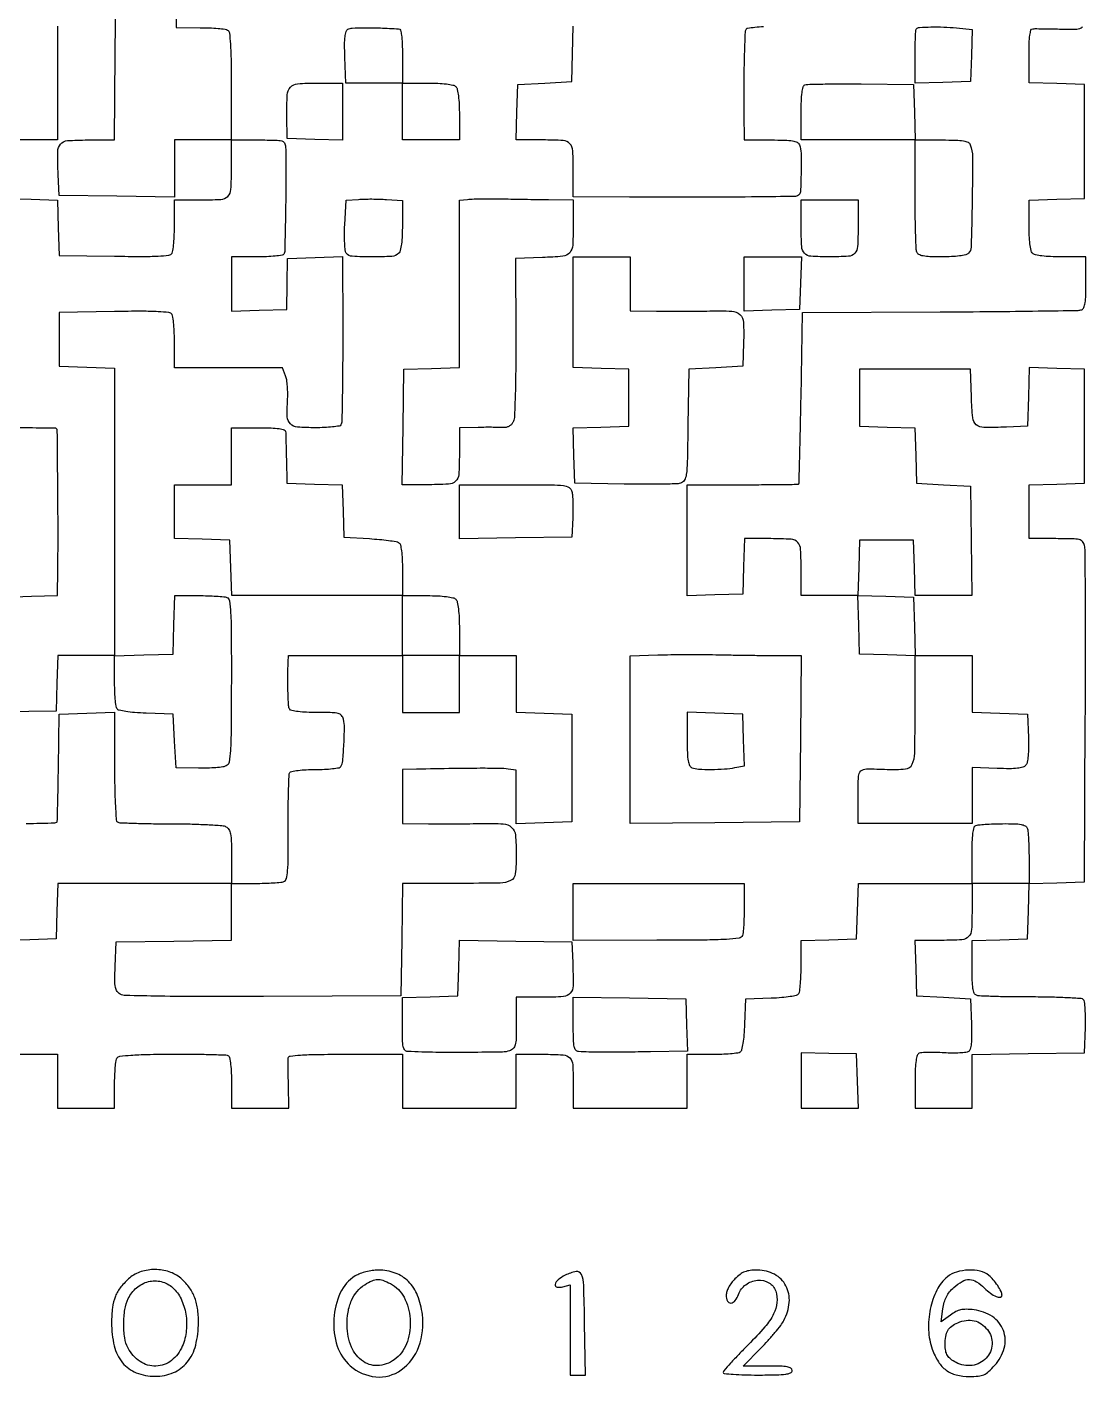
# Model space of a CAD drawing. Extents: x 156 to 936, y 100 to 969.
# Drawn here: x 582.8 to 936, y 100.3 to 550.7 of the extents above; entities that cross this region are included whole.
import ezdxf

# ---------------------------------------------------------------- set-up
doc = ezdxf.new("R2010")
doc.units = 0

msp = doc.modelspace()

# ---------------------------------------------------------------- linework, layer by layer
for points in [[(632.5, 560), (632.5, 550.5), (640.500655, 550.463121, -0.008592), (643.653328, 550.394407, -0.011517), (646.506814, 550.217242, -0.00879), (648.865818, 549.974308, -0.10877), (649.712193, 549.677875, -0.230295), (650.315144, 548.725752, -0.011803), (650.645812, 544.987342, -0.012589), (650.862168, 539.504604, -0.003566), (650.923077, 530.964754), (650.923077, 513), (641.461538, 513), (632, 513), (632, 503.478407), (632, 493.956814), (612.75, 494.228407), (593.5, 494.5), (593.199088, 501.479083, -0.012307), (593.057949, 509.116961, -0.176355), (593.988696, 511.62574, -0.20237), (596.261892, 512.772091, -0.016933), (602.989517, 513), (611.94093, 513), (612.220465, 541.75, 0.001183), (612.306416, 553.432561, 0.001297)], [(575, 208), (584, 208), (593, 208), (593, 199), (593, 190), (602.5, 190), (612, 190), (612.015313, 197.75, -0.00929), (612.078179, 200.807951, -0.01233), (612.255552, 203.584596, -0.009703), (612.503775, 205.877069, -0.11011), (612.811646, 206.729477, -0.22452), (613.785829, 207.344521, -0.012533), (617.450972, 207.698822, -0.01292), (622.850637, 207.944493, -0.00364), (631.280009, 208.048583, -0.003343), (638.132302, 208.037494, -0.00512), (644.07024, 207.927372, -0.001943), (649.157801, 207.761103, -0.129979), (649.983676, 207.510089, -0.217924), (650.385658, 206.907221, -0.011837), (650.701455, 204.586938, -0.016662), (650.926262, 201.720885, -0.01124), (651, 198.440983), (651, 190), (660.563538, 190), (670.127076, 190), (669.992901, 197.75, -0.0011), (669.946662, 200.809528, -0.001463), (669.918889, 203.590625, -0.001029), (669.907225, 205.922726, -0.014849), (669.929363, 206.75, -0.362749), (670.53976, 207.402041, -0.014238), (674.049018, 207.732623, -0.013433), (679.537568, 207.944525, -0.002931), (689, 208), (708, 208), (708, 199), (708, 190), (727, 190), (746, 190), (746, 199), (746, 208), (754.893011, 208, -0.014293), (761.629342, 207.807402, -0.190034), (763.840438, 206.785965, -0.179949), (764.821795, 204.50542, -0.01257), (765, 197.418213), (765, 190), (784, 190), (803, 190), (803, 199), (803, 208), (811.25, 208.015313, 0.008579), (814.497876, 208.077072, 0.011582), (817.430835, 208.251296, 0.008725), (819.854929, 208.494381, 0.112667), (820.706033, 208.797157, 0.192561), (821.236162, 209.533237, 0.02067), (821.666992, 211.63313, 0.020911), (822.005667, 214.460658, 0.010674), (822.206033, 218.031844), (822.5, 226.5), (830.968156, 226.793967, 0.010674), (834.539342, 226.994333, 0.020911), (837.36687, 227.333008, 0.02067), (839.466763, 227.763838, 0.192561), (840.202843, 228.293967, 0.112531), (840.505585, 229.144249, 0.008778), (840.748704, 231.558142, 0.011623), (840.922925, 234.478979, 0.008617), (840.984687, 237.712474), (841, 245.924948), (850.25, 246.212474), (859.5, 246.5), (859.787526, 255.75), (860.075052, 265), (879.037526, 265), (898, 265), (898, 257.081787, -0.011435), (897.828811, 249.597657, -0.175657), (896.85465, 247.251172, -0.195156), (894.642834, 246.198903, -0.014649), (887.855485, 246), (878.924948, 246), (879.212474, 236.75), (879.5, 227.5), (888.5, 227), (897.5, 226.5), (897.793098, 218.085653, -0.008525), (897.86398, 214.097108, -0.026999), (897.721849, 211.431271, -0.038792), (897.392979, 209.671951, -0.190993), (896.801704, 208.877446, -0.113704), (895.944752, 208.586656, -0.01277), (893.880669, 208.431217, -0.014971), (891.38079, 208.381998, -0.011628), (888.661509, 208.473149, 0.008265), (885.933618, 208.582955, 0.010429), (883.407566, 208.590139, 0.008697), (881.30157, 208.515539, 0.078563), (880.402903, 208.324367, 0.218412), (879.719702, 207.625856, 0.049185), (879.304572, 205.972212, 0.029477), (879.065407, 203.283816, 0.007448), (879, 198.893011), (879, 190), (888.5, 190), (898, 190), (898, 198.977935), (898, 207.955869), (916.75, 208.227935), (935.5, 208.5), (935.792979, 216.907021, 0.010281), (935.839885, 220.193128, 0.014674), (935.735951, 223.108424, 0.010537), (935.52991, 225.49676, 0.171211), (935.187424, 226.212576, 0.182288), (934.389009, 226.573715, 0.003293), (929.645025, 226.847166, 0.007725), (924.049753, 227.046122, 0.005024), (917.581456, 227.111111, -0.003074), (911.075329, 227.151111, -0.004522), (905.35971, 227.273095, -0.002192), (900.510991, 227.44173, -0.081998), (899.437012, 227.662544, -0.213137), (898.732081, 228.368885, -0.053255), (898.306136, 229.983044, -0.030567), (898.065016, 232.640834, -0.00734), (898, 237.069463), (898, 245.924948), (907.25, 246.212474), (916.5, 246.5), (916.787036, 255.712964), (917.074071, 264.925929), (926.287036, 265.212964), (935.5, 265.5), (935.776595, 320.5, 0.000947), (935.843216, 341.744487, 0.001486), (935.811656, 360.004687, 0.000367), (935.724867, 375.978117, 0.058002), (935.507543, 377.75, 0.122598), (934.851723, 379.003904, 0.154459), (933.732885, 379.672178, 0.053321), (931.54844, 379.94753, 0.004712), (925.980948, 380), (917, 380), (917, 388.962474), (917, 397.924948), (926.25, 398.212474), (935.5, 398.5), (935.5, 417.5), (935.5, 436.5), (926.286659, 436.787041), (917.073318, 437.074081), (916.786659, 427.287041), (916.5, 417.5), (909.5, 417.210375, -0.012498), (901.910929, 417.086224, -0.176932), (899.408169, 418.025057, -0.194446), (898.220182, 420.320497, -0.015599), (897.787398, 427.259666), (897.5, 436.5), (879, 436.5), (860.5, 436.5), (860.5, 427), (860.5, 417.5), (869.712964, 417.212964), (878.925929, 416.925929), (879.212964, 407.712964), (879.5, 398.5), (888.5, 398), (897.5, 397.5), (897.732973, 379.25), (897.965946, 361), (888.520499, 361), (879.075052, 361), (878.787526, 370.25), (878.5, 379.5), (869.5, 379.5), (860.5, 379.5), (860.212474, 370.25), (859.924948, 361), (850.462474, 361), (841, 361), (841, 368.918213, 0.011384), (840.829682, 376.397656, 0.174757), (839.860252, 378.745668, 0.195866), (837.658129, 379.79962, 0.014889), (830.930537, 380), (822.075052, 380), (821.787526, 370.75), (821.5, 361.5), (812.25, 361.212474), (803, 360.924948), (803, 379.462474), (803, 398), (821.5, 398, 0.001265), (828.60823, 398.017991, 0.002075), (834.627553, 398.073438, 0.000227), (839.994536, 398.147585, 0.217315), (840.210819, 398.25, 0.170159), (840.299876, 398.484119, 0.00008), (840.518094, 406.798437, 0.001114), (840.738921, 416.054603, 0.000677), (840.960819, 427), (841.5, 455.5), (887.312727, 455.667082, 0.001115), (904.978248, 455.770915, 0.001775), (920.090165, 455.947096, 0.000356), (933.39306, 456.158902, 0.087667), (934.562727, 456.385697, 0.210248), (935.264162, 457.080805, 0.054687), (935.691721, 458.64882, 0.031495), (935.934166, 461.221311, 0.00775), (936, 465.468615), (936, 474), (927.7, 474, -0.011084), (924.171507, 474.07823, -0.020332), (921.306878, 474.322289, -0.021091), (919.139671, 474.689458, -0.144849), (918.2, 475.2, -0.144682), (917.689961, 476.138013, -0.021131), (917.322617, 478.298731, -0.02038), (917.078344, 481.152513, -0.011159), (917, 484.662474), (917, 492.924948), (926.25, 493.212474), (935.5, 493.5), (935.5, 512.5), (935.5, 531.5), (926.25, 531.787526), (917, 532.075052), (917, 541.037526, -0.00744), (917.063008, 545.271671, -0.02682), (917.287754, 547.96063, -0.04033), (917.655897, 549.625425, -0.306589), (918.25, 550.103467, -0.021515), (919.076863, 550.136195, -0.001507), (921.397508, 550.121163, -0.002134), (924.165553, 550.083074, -0.001605), (927.209602, 550.018417, 0.005636), (932.011526, 549.955145, 0.063987), (933.891556, 550.193091, 0.171736), (934.876367, 550.857979, 0.099755)], [(828.470943, 550.772195, 0.007745), (825.564101, 550.5, 0.003425), (823.10619, 550.214329, 0.172786), (822.67871, 550, 0.184508), (822.272591, 549.036601, 0.001423), (822.003927, 540.424637, 0.005453), (821.842814, 531.185287, 0.005122), (821.877856, 521.75), (822, 513), (830.893011, 513, -0.00673), (835.571713, 512.937024, -0.034532), (838.154102, 512.688469, -0.06988), (839.653872, 512.217093, -0.192406), (840.393011, 511.418213, -0.085557), (840.957881, 508.568884, -0.010852), (840.978675, 502.283101, -0.006076), (840.778712, 495.73911, -0.248568), (840.082708, 494.551117, -0.135617), (838.731072, 494.156608, -0.00092), (826.470739, 494.002645, -0.002647), (809.843358, 493.912476, -0.000734), (783.75, 493.947395), (765, 494), (765, 501.918213, 0.011435), (764.828811, 509.402343, 0.175657), (763.85465, 511.748828, 0.195156), (761.642834, 512.801097, 0.014649), (754.855485, 513), (745.924948, 513), (746.212474, 522.25), (746.5, 531.5), (755.5, 532), (764.5, 532.5), (765, 551)], [(575.5, 493.5), (584.212982, 493.211607), (592.925964, 492.923214), (593.212982, 483.711607), (593.5, 474.5), (611.926619, 474.226758, 0.003139), (621.125155, 474.14811, 0.013555), (626.589823, 474.283854, 0.01557), (630.126519, 474.578359, 0.226527), (631.161306, 475.226758, 0.110913), (631.48003, 476.114795, 0.009356), (631.736503, 478.549423, 0.012063), (631.919865, 481.497312, 0.009035), (631.984687, 484.75), (632, 493), (639.918213, 493, 0.011759), (647.429085, 493.176663, 0.18106), (649.767356, 494.179831, 0.19079), (650.809647, 496.45107, 0.013298), (651, 503.606989), (651, 513), (660, 513, -0.004114), (665.706179, 512.953049, -0.056791), (667.751759, 512.685788, -0.19457), (668.680953, 512.011545, -0.133627), (669.061625, 510.75, -0.008107), (669.160821, 501.86774, -0.003047), (669.022214, 489.426263, -0.000534), (668.777201, 476.040705, -0.134351), (668.443893, 474.909216, -0.222806), (667.891838, 474.548496, -0.009918), (665.567493, 474.267082, -0.015105), (662.716287, 474.065902, -0.010059), (659.440983, 474), (651, 474), (651, 464.962474), (651, 455.924948), (660.25, 456.212474), (669.5, 456.5), (669.60589, 465), (669.711781, 473.5), (678.85589, 473.787526), (688, 474.075052), (688.06114, 465.287526, -0.001898), (688.117165, 447.569229, -0.003034), (688.015752, 432.43528, -0.000696), (687.828339, 419.201004, -0.135323), (687.456417, 417.929481, -0.219014), (686.902204, 417.561605, -0.011404), (684.728382, 417.273035, -0.016318), (682.04715, 417.067423, -0.010976), (678.976167, 417, -0.020534), (673.026954, 417.24443, -0.17506), (670.636998, 418.336852, -0.192197), (669.616478, 420.648776, -0.025562), (669.699142, 426.092265, 0.01863), (669.767003, 428.428255, 0.017279), (669.664546, 430.822511, 0.017566), (669.424856, 432.945063, 0.053988), (669.059971, 434.342265), (668.049502, 437), (650.024751, 437), (632, 437), (631.984687, 445.25, 0.009035), (631.919865, 448.502688, 0.012063), (631.736503, 451.450577, 0.009356), (631.48003, 453.885205, 0.110913), (631.161306, 454.773242, 0.226527), (630.126519, 455.421641, 0.01557), (626.589823, 455.716146, 0.013555), (621.125155, 455.85189, 0.003139), (611.926619, 455.773242), (593.5, 455.5), (593.5, 446.5), (593.5, 437.5), (602.75, 437.212474), (612, 436.924948), (612, 388.962474), (612, 341), (602.537526, 341), (593.075052, 341), (592.787526, 331.75), (592.5, 322.5), (574.25, 322.251671)], [(575.5, 360.5), (584.25, 360.788933), (593, 361.077866), (593.093048, 369.788933, 0.003172), (593.149406, 382.784688, 0.001685), (593.062839, 398.878666, 0.000116), (592.908016, 416.114117, 0.196518), (592.683013, 416.65032, 0.197103), (592.163156, 416.867776, 0.00008), (571.977106, 417.005164, 0.00133)], [(582.536042, 284.976865, 0.000556), (592.107371, 285.18798, 0.185032), (592.78088, 285.464115, 0.199323), (592.897639, 285.723972, 0.000314), (593.043619, 290.904735, 0.002369), (593.176649, 296.737851, 0.001453), (593.28088, 303.614214), (593.5, 321.5), (602.75, 321.787526), (612, 322.075052), (612, 304.096543, 0.004415), (612.065356, 296.695615, 0.008943), (612.272374, 290.874149, 0.004245), (612.560912, 286.220407, 0.241224), (612.994399, 285.503461, 0.128342), (613.799337, 285.255977, 0.002057), (618.595019, 285.06942, 0.005251), (624.20127, 284.933359, 0.00344), (630.663947, 284.888889, -0.00546), (637.185457, 284.817672, -0.007762), (642.978466, 284.601123, -0.004729), (647.823453, 284.298669, -0.105285), (649.169548, 283.909261, -0.140076), (650.125254, 282.98303, -0.085379), (650.671636, 281.497172, -0.039185), (650.93676, 278.949716, -0.006343), (651, 273.964816), (651, 265), (658.918213, 265, 0.007109), (662.067069, 265.044776, 0.008958), (664.979143, 265.179854, 0.007391), (667.407152, 265.372186, 0.06825), (668.431974, 265.61227, 0.244064), (669.303346, 266.594584, 0.041011), (669.729575, 269.156279, 0.01963), (669.931286, 273.774994, 0.002599), (669.923371, 283.561506, -0.00353), (669.930449, 290.281867, -0.005383), (670.040577, 296.1144, -0.002138), (670.20976, 301.100033, -0.129562), (670.468626, 301.949236, -0.212003), (671.085084, 302.370436, -0.014759), (673.21, 302.696074, -0.018614), (675.888158, 302.925143, -0.012026), (679, 303, 0.011621), (682.064078, 303.071228, 0.017157), (684.744811, 303.288289, 0.012469), (686.91068, 303.593598, 0.216345), (687.48851, 303.981408, 0.117378), (688.102395, 305.834568, 0.007979), (688.494645, 311.409714, 0.010615), (688.67677, 316.917735, 0.06425), (688.345311, 319.75, 0.115897), (687.702565, 320.998012, 0.155403), (686.628421, 321.665628, 0.056644), (684.563719, 321.945217, 0.005357), (679.450609, 322, -0.010862), (676.056295, 322.073749, -0.019083), (673.258361, 322.302593, -0.016363), (671.104069, 322.63368, -0.211053), (670.448473, 323.083373, -0.123789), (670.050562, 324.337433, -0.006611), (669.849671, 328.545466, -0.010367), (669.781893, 333.475483, -0.008464), (669.908054, 338.75), (670, 341), (689, 341), (708, 341), (708, 351), (708, 361), (679.537526, 361), (651.075052, 361), (650.787526, 370.25), (650.5, 379.5), (641.25, 379.787526), (632, 380.075052), (632, 389.037526), (632, 398), (641.5, 398), (651, 398), (651, 407.5), (651, 417), (660, 417, -0.007309), (664.266774, 416.937625, -0.026989), (666.95162, 416.713727, -0.041508), (668.597324, 416.345483, -0.315663), (669.055832, 415.75, -0.004132), (669.086106, 414.91804, -0.000272), (669.152301, 412.517187, -0.000394), (669.227391, 409.655326, -0.000294), (669.305832, 406.5), (669.5, 398.5), (678.711607, 398.212982), (687.923214, 397.925964), (688.211607, 389.212982), (688.5, 380.5), (697, 380, -0.007979), (700.346792, 379.749484, -0.010698), (703.370312, 379.409226, -0.008061), (705.869389, 379.032598, -0.102535), (706.75, 378.690983, -0.188703), (707.314643, 377.905665, -0.029014), (707.689017, 375.983238, -0.024001), (707.92738, 373.22901, -0.009585), (708, 369.440983), (708, 361), (716.3, 361, -0.011084), (719.828493, 360.92177, -0.020332), (722.693122, 360.677711, -0.021091), (724.860329, 360.310542, -0.144849), (725.8, 359.8, -0.147006), (726.316915, 358.838945, -0.020534), (726.681818, 356.584848, -0.019692), (726.923212, 353.57572, -0.010168), (727, 349.8), (727, 341), (736.5, 341), (746, 341), (746, 331.537526), (746, 322.075052), (755.25, 321.787526), (764.5, 321.5), (764.5, 303.5), (764.5, 285.5), (755.25, 285.212474), (746, 284.924948), (746, 293.848975), (746, 302.773001), (743.25, 303.153287, 0.031661), (740.518653, 303.356088, 0.003179), (733.979502, 303.385228, 0.00325), (725.032984, 303.310064, 0.00129), (712.75, 303.09531), (708, 303), (708, 294), (708, 285), (716.75, 284.906082, 0.002418), (720.762235, 284.882421, 0.001368), (725.62411, 284.890566, 0.001366), (730.526104, 284.925579, 0.002246), (734.672502, 284.985146, -0.018785), (741.663365, 284.854338, -0.172549), (744.418594, 283.695911, -0.187123), (745.705564, 281.105428, -0.022785), (746, 274.647529, -0.027723), (745.640404, 268.16701, -0.255934), (744.08105, 265.945274, -0.111118), (740.600141, 265.106774, -0.003764), (726.415076, 265), (708.044131, 265), (707.772065, 246.25), (707.5, 227.5), (661.637336, 227.275112, -0.001532), (641.529867, 227.23812, -0.003912), (626.958298, 227.369962, -0.001715), (615.679428, 227.598975, -0.117452), (613.847804, 228.081453, -0.121461), (612.834246, 228.994241, -0.105454), (612.295082, 230.321755, -0.046266), (612.105431, 232.596054, -0.006513), (612.210468, 237.306341), (612.5, 245.5), (631.75, 245.771593), (651, 246.043186), (651, 255.521593), (651, 265), (622.037526, 265), (593.075052, 265), (592.787526, 255.75), (592.5, 246.5), (583.75, 246.211067), (575, 245.922134)]]:
    msp.add_lwpolyline(points, format="xyb")
msp.add_lwpolyline([(593, 551), (593, 513), (583.963788, 513), (574.927576, 513)])
for points in [[(706.75, 550.075989, -0.311978), (707.345055, 549.608862, -0.040917), (707.713167, 547.952239, -0.026876), (707.937382, 545.261183, -0.007347), (708, 541), (708, 532), (716.3, 532, -0.011084), (719.828493, 531.92177, -0.020332), (722.693122, 531.677711, -0.021091), (724.860329, 531.310542, -0.144849), (725.8, 530.8, -0.144849), (726.310542, 529.860329, -0.021091), (726.677711, 527.693122, -0.020332), (726.92177, 524.828493, -0.011084), (727, 521.3), (727, 513), (717.5, 513), (708, 513), (708, 522.5), (708, 532), (698.573474, 532), (689.146947, 532), (688.823474, 540.593186, -0.007746), (688.729882, 544.821183, -0.029056), (688.866378, 547.471538, -0.046975), (689.212438, 549.149117, -0.193604), (689.851518, 549.939751, -0.117744), (691.254058, 550.334147, -0.007913), (695.445993, 550.434302, -0.010595), (700.652228, 550.365953, -0.0066)], [(892.787814, 550.382182), (898.075629, 549.846638), (897.787814, 541.173319), (897.5, 532.5), (888.25, 532.212474), (879, 531.924948), (879, 540.795808, -0.004454), (879.030559, 544.225975, -0.00692), (879.124207, 547.183248, -0.002644), (879.252444, 549.70626, -0.186278), (879.422831, 550.083333, -0.181623), (880.477265, 550.552605, -0.009261), (884.285458, 550.708361, -0.015059), (888.574282, 550.675087, -0.015767)], [(688, 522.462474), (688, 512.924948), (678.781651, 513.212474), (669.563303, 513.5), (669.471582, 521, -0.015639), (669.605582, 528.034671, -0.174399), (670.669374, 530.581636, -0.190451), (673.06869, 531.750804, -0.019261), (679.535184, 532), (688, 532)], [(878.787526, 522.25), (879.075052, 513), (887.930537, 513, -0.006773), (892.587052, 512.936924, -0.03465), (895.160133, 512.688208, -0.070053), (896.655249, 512.216672, -0.192061), (897.393011, 511.418213, -0.09206), (898.145544, 507.347604, -0.003894), (898.019097, 492.616753, -0.00225), (897.699267, 477.295436, -0.192327), (896.8, 475.2, -0.142062), (895.888147, 474.698102, -0.021703), (893.825282, 474.327993, -0.021121), (891.136184, 474.08019, -0.012415), (887.906989, 474, -0.008396), (883.936493, 474.066678, -0.038703), (881.652556, 474.321129, -0.075375), (880.30029, 474.797625, -0.180715), (879.606989, 475.581787, -0.081716), (879.364071, 476.759931, -0.002287), (879.178303, 481.9624, -0.004625), (879.044039, 488.101301, -0.003154), (879, 495.081787), (879, 513), (860, 513), (841, 513), (841, 521.916667, -0.008289), (841.06801, 526.019066, -0.024654), (841.299514, 528.820439, -0.031856), (841.668747, 530.68556, -0.23419), (842.25, 531.349327, -0.091899), (843.209156, 531.551964, -0.001786), (848.273438, 531.660091, -0.004234), (854.203159, 531.715282, -0.002819), (861, 531.682661), (878.5, 531.5)], [(708, 484.60745, -0.01127), (707.921487, 481.124654, -0.020452), (707.676896, 478.286781, -0.02119), (707.309293, 476.135567, -0.144437), (706.8, 475.2, -0.183586), (704.503234, 474.168066, -0.015501), (697.901061, 473.982213, -0.014408), (691.273847, 474.192173, -0.219069), (689.299234, 475.25, -0.136664), (688.948385, 476.138671, -0.012375), (688.756713, 478.540846, -0.01533), (688.685847, 481.466635, -0.011392), (688.780293, 484.69756), (689.207007, 492.895119), (693.353504, 493.19756, -0.012965), (695.315435, 493.289605, -0.006305), (697.824154, 493.310534, -0.006249), (700.437301, 493.266715, -0.008973), (702.75, 493.15745), (708, 492.814901)], [(756.75, 493.10866), (765, 493), (764.986345, 485.75, -0.011271), (764.795104, 477.921641, -0.166809), (763.796998, 475.404749, -0.19398), (761.518566, 474.220073, -0.016165), (754.742202, 473.786107), (745.698782, 473.5), (745.805609, 447.102451, -0.002978), (745.784367, 435.972633, -0.006138), (745.609044, 427.268221, -0.003611), (745.337508, 420.421235, -0.111594), (744.887549, 418.789884, -0.078427), (744.325601, 418.047492, -0.067274), (743.534175, 417.468039, -0.067123), (742.61545, 417.118451, -0.077357), (741.681331, 417.048124, 0.014879), (740.45841, 417.108714, 0.003082), (738.304829, 417.137972, 0.003236), (735.802776, 417.140345, 0.003046), (733.25, 417.110691), (727, 417), (727, 408.106989, -0.014789), (726.800053, 401.34868, -0.195741), (725.745584, 399.141848, -0.175005), (723.39547, 398.170449, -0.011364), (715.89662, 398), (707.956814, 398), (708.228407, 417.25), (708.5, 436.5), (717.75, 436.787526), (727, 437.075052), (727, 464.971103), (727, 492.867155), (729.75, 493.183578, -0.020403), (731.297732, 493.297944, -0.004168), (734.042188, 493.365532, -0.004384), (737.235536, 493.389538, -0.004104), (740.5, 493.35866, 0.000363), (744.159006, 493.29667, 0.000208), (748.573437, 493.22692, 0.000208), (753.011616, 493.160484, 0.000346)], [(860, 484.106989, -0.013336), (859.821854, 477.429165, -0.177094), (858.870043, 475.202154, -0.190499), (856.735543, 474.197642, -0.015844), (850.5, 474, -0.015844), (844.264457, 474.197642, -0.190499), (842.129957, 475.202154, -0.177094), (841.178146, 477.429165, -0.013336), (841, 484.106989), (841, 493), (850.5, 493), (860, 493)], [(784, 465), (784, 456), (792.75, 455.877856, 0.003038), (796.753975, 455.846297, 0.001737), (801.588588, 455.854364, 0.001735), (806.451836, 455.896248, 0.002881), (810.551575, 455.969406, -0.017424), (817.844456, 455.887427, -0.179666), (820.568326, 454.730576, -0.194263), (821.764253, 452.122142, -0.020896), (821.793771, 445.344796), (821.5, 437.5), (812.5, 437), (803.5, 436.5), (803.227984, 417.763526, -0.001671), (803.00939, 405.524709, -0.026934), (802.699859, 401.408472, -0.101329), (802.024713, 399.44304, -0.201755), (800.727984, 398.478011, -0.054003), (799.193235, 398.271561, -0.002936), (794.307595, 398.17412, -0.004544), (788.482771, 398.145095, -0.003299), (782, 398.214485), (765.5, 398.5), (765.212977, 407.711984), (764.925954, 416.923969), (774.212977, 417.211984), (783.5, 417.5), (783.5, 427), (783.5, 436.5), (774.25, 436.787526), (765, 437.075052), (765, 455.537526), (765, 474), (774.5, 474), (784, 474)], [(764.534354, 395.719147, -0.044171), (764.737794, 394.439148, -0.009649), (764.849527, 392.207982, -0.009978), (764.877508, 389.613115, -0.009424), (764.803406, 386.969147), (764.5, 380.5), (745.75, 380.227935), (727, 379.955869), (727, 388.977935), (727, 398), (745.480948, 398, -0.001606), (757.731306, 397.960642, -0.028186), (761.695922, 397.711402, -0.111552), (763.575475, 397.043727, -0.192677)], [(649.418015, 360.393087, -0.272447), (650.327914, 359.250255, -0.021452), (650.721615, 355.226208, -0.012615), (650.93053, 348.122153, -0.001507), (650.948701, 332.400922, -0.001426), (650.872412, 316.209795, -0.013588), (650.632107, 309.295257, -0.027507), (650.185933, 305.496428, -0.239318), (649.198898, 304.175475, -0.083104), (648.127849, 303.851829, -0.011358), (645.795926, 303.606281, -0.012799), (642.996123, 303.447639, -0.010497), (640, 303.41764), (632.5, 303.5), (632, 312.5), (631.5, 321.5), (622.532999, 321.792098, -0.009786), (618.707636, 321.991711, -0.020298), (615.737125, 322.326695, -0.020215), (613.552989, 322.75425, -0.195149), (612.798312, 323.292098, -0.112486), (612.495125, 324.143444, -0.008794), (612.251635, 326.557979, -0.011635), (612.07716, 329.479656, -0.008629), (612.015313, 332.713788), (612, 340.927576), (621.75, 341.213788), (631.5, 341.5), (631.786212, 351.25), (632.072424, 361), (639.954425, 361, -0.00708), (643.088399, 360.955618, -0.008931), (645.985679, 360.821719, -0.007355), (648.401214, 360.631094, -0.068342)], [(878.786212, 350.75), (879.072424, 341), (888.536212, 341), (898, 341), (898, 331.537526), (898, 322.075052), (907.25, 321.787526), (916.5, 321.5), (916.793771, 313.655204, -0.011559), (916.84217, 310.273852, -0.021189), (916.701223, 307.522092, -0.023197), (916.407018, 305.433375, -0.127282), (915.926516, 304.411457, -0.146513), (914.938809, 303.75425, -0.046044), (913.181635, 303.390478, -0.029245), (910.511406, 303.247105, -0.008463), (906.382745, 303.33695), (898, 303.661394), (898, 294.330697), (898, 285), (879, 285), (860, 285), (860, 294, -0.009036), (860.121822, 300.740614, -0.198521), (860.922758, 302.495865, -0.191866), (862.739711, 303.20402, -0.008357), (869.684577, 303.035926, 0.033542), (875.792074, 303.195655, 0.26383), (878.032459, 304.758538, 0.10785), (878.886598, 308.391551, 0.00401), (879, 322.529862), (879, 340.924948), (869.75, 341.212474), (860.5, 341.5), (860.21333, 351.288011), (859.926659, 361.076022), (869.21333, 360.788011), (878.5, 360.5)], [(831.765819, 341.037566), (841.031637, 341), (840.765819, 313.25), (840.5, 285.5), (812.25, 285.234427), (784, 284.968853), (784, 312.946901), (784, 340.924948), (793.25, 341.212474, -0.004375), (797.512192, 341.307635, -0.002418), (802.720312, 341.353137, -0.00241), (807.999657, 341.348281, -0.003875), (812.5, 341.287566, 0.001274), (817.00143, 341.203418, 0.000792), (822.284334, 341.126499, 0.000794), (827.497552, 341.067131, 0.001436)], [(803, 313.144515, 0.006687), (803.062877, 308.443624, 0.034414), (803.311272, 305.851928, 0.069706), (803.782488, 304.347501, 0.192751), (804.581787, 303.606989, 0.078039), (806.798187, 303.133083, 0.014165), (811.014952, 303.021077, 0.0162), (815.448713, 303.172638, 0.032719), (818.912002, 303.6324), (822.074004, 304.264801), (821.787002, 312.8824), (821.5, 321.5), (812.25, 321.787526), (803, 322.075052)], [(916.393011, 283.418213, -0.069754), (916.631434, 282.386579, -0.006804), (916.821697, 279.828225, -0.008515), (916.955643, 276.757628, -0.006641), (917, 273.418213), (917, 265), (907.5, 265), (898, 265), (898, 274.416667, -0.007664), (898.066885, 278.779825, -0.023674), (898.296577, 281.718794, -0.030487), (898.663429, 283.66522, -0.23943), (899.25, 284.337719, -0.073768), (900.090566, 284.54009, -0.005873), (902.377947, 284.717133, -0.007854), (905.124525, 284.854008, -0.005939), (908.143011, 284.921053, -0.008277), (912.114571, 284.896331, -0.039372), (914.372614, 284.666389, -0.078191), (915.702595, 284.201528, -0.179923)], [(822, 257.081787, -0.006906), (821.956553, 253.936322, -0.008768), (821.825431, 251.034629, -0.007138), (821.63892, 248.616176, -0.0689), (821.405721, 247.614908, -0.274993), (820.276471, 246.724532, -0.018881), (816.056676, 246.33014, -0.012041), (808.727387, 246.10026, -0.001524), (792.905721, 246.033408), (765, 246.000575), (765, 255.500287), (765, 265), (793.5, 265), (822, 265)], [(764.800912, 238.520917, -0.012322), (764.941866, 230.88044, -0.176722), (764.009281, 228.372662, -0.202101), (761.732324, 227.227183, -0.01682), (754.980948, 227), (746, 227), (746, 218.475249, -0.005483), (745.943071, 213.284388, -0.053815), (745.660817, 211.116338, -0.139517), (744.995, 209.93775, -0.11076), (743.75, 209.159454, -0.080888), (741.370158, 208.734619, -0.002047), (730.388911, 208.612342, -0.00495), (719.187966, 208.644355, -0.008223), (709.75, 208.920057, -0.214501), (708.833662, 209.383509, -0.122807), (708.301045, 210.528022, -0.042578), (708.053554, 212.852656, -0.00524), (708, 217.962474), (708, 226.924948), (717.25, 227.212474), (726.5, 227.5), (726.787816, 236.771926), (727.075632, 246.043852), (745.787816, 245.771926), (764.5, 245.5)], [(802.788933, 217.75), (803.077866, 209), (790.788933, 208.815884, -0.001638), (782.490637, 208.718754, -0.002863), (775.615075, 208.700183, -0.003244), (770.185917, 208.751837, -0.011892), (766.75, 208.888607, -0.21325), (765.833289, 209.370262, -0.119947), (765.301579, 210.535583, -0.042116), (765.053813, 212.883719, -0.005236), (765, 218.022065), (765, 227.044131), (783.75, 226.772065), (802.5, 226.5)], [(617.040808, 133.380884, 0.048498), (614.126257, 130.401328, 0.073376), (612.292525, 127.278529, 0.065402), (611.31131, 123.496635, 0.030819), (611, 118.450789, 0.058647), (611.913024, 110.693493, 0.11224), (614.670648, 105.097555, 0.129836), (619.249981, 101.750545, 0.093504), (625.5, 100.571429, 0.099051), (631.621144, 101.796053, 0.124955), (636.226741, 105.25051, 0.108416), (639.053722, 110.91861, 0.061744), (640, 118.552355, 0.036898), (639.651095, 123.273853, 0.058941), (638.591858, 127.172762, 0.064858), (636.748719, 130.448191, 0.057363), (634.059249, 133.296691, 0.096425), (630.210883, 135.435434, 0.077667), (625.530102, 136.190673, 0.077971), (620.859638, 135.481554, 0.098618)], [(692.298549, 134.040484, 0.15002), (687.279597, 128.380363, 0.093137), (685.135813, 119.69061, 0.091347), (686.280444, 110.658277, 0.136341), (690.612484, 104.035382, 0.158645), (699.090018, 100.392369, 0.179642), (707.598565, 102.694978, 0.153762), (713.459045, 110.470377, 0.115064), (714.661308, 121.196236, 0.064059), (713.075271, 127.527997, 0.102212), (710.042229, 132.186833, 0.111299), (705.624383, 135.007916, 0.08687), (700, 135.992524, 0.032766), (697.950463, 135.858069, 0.029313), (695.856764, 135.456219, 0.03026), (693.908106, 134.83472, 0.044606)], [(762.25, 134.266966, 0.0524), (759.908906, 132.767927, 0.177961), (758.985285, 131.242085, 0.415761), (759.587512, 130.354117, 0.108602), (761.5, 130.410644), (764, 131.038104), (764, 116.019052), (764, 101), (766.523614, 101), (769.047228, 101), (768.773614, 118.237194, 0.003866), (768.472216, 131.003186, 0.089024), (767.718468, 134.558395, 0.357152), (765.951468, 135.519661, 0.069361)], [(818.923077, 133.076923, 0.03585), (817.75283, 131.725653, 0.038408), (816.817164, 130.250616, 0.041776), (816.200166, 128.811386, 0.080548), (816, 127.576923, 0.113507), (816.437501, 125.674556, 0.308887), (817.577869, 125.022348, 0.2155), (819.001213, 125.807641, 0.076824), (820.116924, 127.905564, -0.15212), (822.51017, 131.137766, -0.137228), (826.417419, 132.602963, -0.151365), (830.23923, 131.770629, -0.18936), (832.508246, 128.974019, -0.10064), (832.91717, 125.157042, -0.094797), (831.823268, 121.394128, -0.060504), (828.892069, 117.042686, -0.017937), (823.414533, 111.15739, 0.004837), (820.189515, 107.869358, 0.007461), (817.471769, 104.958644, 0.00308), (815.213584, 102.435535, 0.182974), (815, 101.871429, 0.385925), (815.317195, 101.521681, 0.005477), (818.378125, 101.255982, 0.011803), (822.090552, 101.062664, 0.007105), (826.5, 101, 0.004301), (832.719975, 101.053509, 0.028132), (835.833333, 101.282609, 0.065619), (837.479566, 101.72187, 0.303591), (838, 102.5, 0.26165), (837.579299, 103.248899, 0.091771), (836.384546, 103.704228, 0.038524), (834.110306, 103.941772, 0.006766), (829.807276, 104), (821.614551, 104), (827.557276, 109.973191, 0.011164), (829.960719, 112.499325, 0.010904), (832.268387, 115.149737, 0.010856), (834.191845, 117.563345, 0.039682), (835.25, 119.207589, 0.103278), (837.028461, 125.240355, 0.141231), (835.910532, 130.762272, 0.15106), (832.119524, 134.592805, 0.123302), (826.5, 136, 0.026196), (823.970379, 135.867376, 0.065954), (822.180131, 135.43595, 0.070691), (820.637613, 134.574462, 0.03374)], [(889.769334, 133.745033, 0.105426), (886.253505, 129.331041, 0.064465), (884.063593, 123.015707, 0.061761), (883.490966, 116.019749, 0.075429), (884.744351, 109.581368, 0.053994), (886.765011, 105.406029, 0.09536), (889.362516, 102.610828, 0.098238), (892.753925, 101.030551, 0.060123), (897.15017, 100.5, 0.023015), (900.080501, 100.634955, 0.08148), (901.896583, 101.107673, 0.080754), (903.474983, 102.138195, 0.022357), (905.576839, 104.235315, 0.119603), (908.726083, 109.949005, 0.157264), (908.452184, 115.860071, 0.157281), (904.776494, 120.496909, 0.119633), (898.649481, 122.736041, 0.021986), (896.029171, 122.915224, 0.06055), (894.189298, 122.736861, 0.069124), (892.587956, 122.142101, 0.035762), (890.781301, 120.99643), (887.698758, 118.717407), (888.287635, 123.108704, -0.03366), (888.735849, 125.313009, -0.051651), (889.441807, 127.12718, -0.053237), (890.486262, 128.718959, -0.038639), (891.954033, 130.25, -0.053814), (894.740007, 132.246217, -0.135498), (897.141216, 132.846191, -0.136339), (899.500529, 132.127956, -0.054775), (902.153846, 130, 0.037798), (904.132846, 128.299551, 0.060003), (906.075391, 127.201683, 0.11432), (907.440931, 126.971633, 0.39653), (908, 127.565741, 0.118627), (907.688234, 128.861306, 0.026991), (906.545862, 130.827798, 0.028803), (905.090586, 132.791258, 0.048675), (903.63296, 134.227764, 0.115484), (900.728897, 135.633733, 0.064021), (896.788136, 136.001528, 0.063127), (892.806167, 135.355271, 0.100619)], [(631.352379, 130.17445, -0.098238), (634.175398, 126.393602, -0.070324), (635.76479, 121.346808, -0.067135), (635.934328, 115.810482, -0.073211), (634.605633, 110.598574, -0.12834), (630.997655, 105.862983, -0.159333), (625.819124, 103.981836, -0.15784), (620.492715, 105.517324, -0.1256), (616.494289, 110.011044, -0.082621), (615.390934, 113.427455, -0.03806), (615.056334, 118.103552, -0.03799), (615.439545, 122.848135, -0.071755), (616.570985, 126.508347, -0.106783), (619.350965, 130.121344, -0.11528), (623.303287, 132.142246, -0.120662), (627.597851, 132.154929, -0.124735)], [(704.032733, 131.483073, -0.155742), (708.559078, 126.948998, -0.100473), (710.593075, 119.747468, -0.097988), (709.675846, 112.163364, -0.139796), (705.904388, 106.573001, -0.146122), (700.405778, 104.187606, -0.178852), (694.991466, 105.482977, -0.148341), (691.009996, 110.332014, -0.096118), (689.548229, 117.495862, -0.042766), (689.89088, 122.00512, -0.06152), (691.012282, 125.84402, -0.070206), (692.877064, 128.904248, -0.084135), (695.420309, 131.114532, -0.028528), (697.925466, 132.452535, -0.097999), (699.708783, 132.885428, -0.099972), (701.502878, 132.602306, -0.030372)], [(903.10066, 116.144903, -0.177279), (904.684883, 111.293043, -0.182762), (902.734456, 106.638897, -0.169801), (898.037606, 104.217322, -0.157316), (892.684259, 105.149704, -0.04161), (890.869969, 106.306685, -0.093392), (889.78048, 107.515078, -0.093678), (889.207395, 109.034634, -0.042048), (889.015313, 111.168213, -0.041043), (889.224309, 113.902013, -0.091854), (889.919466, 115.857654, -0.102431), (891.210212, 117.303226, -0.060008), (893.234105, 118.456387, -0.065855), (896.079354, 119.23314, -0.091532), (898.712032, 119.10781, -0.094427), (901.066669, 118.060754, -0.074529)]]:
    msp.add_lwpolyline(points, format="xyb", close=True)
for points in [[(840.788933, 465.25), (840.5, 456.5), (831.25, 456.212474), (822, 455.924948), (822, 464.962474), (822, 474), (831.538933, 474), (841.077866, 474)], [(708, 331.5), (708, 322), (717.5, 322), (727, 322), (727, 331.5), (727, 341), (717.5, 341), (708, 341)], [(840.999039, 199.25), (841, 190), (850.537526, 190), (860.075052, 190), (859.787526, 199.060359), (859.5, 208.120719), (850.249039, 208.310359), (840.998078, 208.5)]]:
    msp.add_lwpolyline(points, close=True)

doc.saveas('drawing.dxf')
